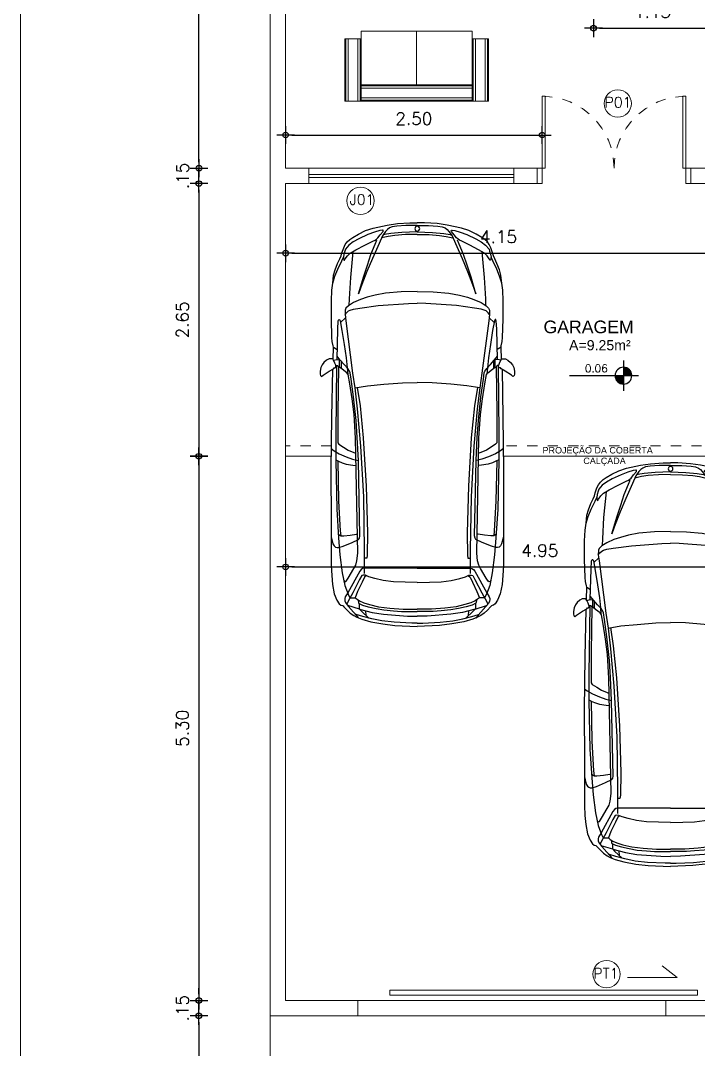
# Model space of a CAD drawing. Header units: millimetres. Extents: x 4595 to 4915, y 2085 to 2243.
# Drawn here: x 4638.89 to 4645.49, y 2152.09 to 2162.11 of the extents above; entities that cross this region are included whole.
import ezdxf

# ---------------------------------------------------------------- set-up
doc = ezdxf.new("R2010")
doc.units = ezdxf.units.MM
doc.header["$LTSCALE"] = 0.8
doc.linetypes.add('HIDDEN2', pattern=[0.1875, 0.125, -0.0625])
for name, color, linetype in [('02', 2, 'Continuous'), ('08', 8, 'Continuous'), ('DIVERSOS', 4, 'Continuous'), ('ESQUADRIAS', 3, 'Continuous'), ('JANELAS_EXTERNO', 1, 'Continuous'), ('JANELAS_INTERNO', 2, 'Continuous'), ('MOBIL-I', 251, 'Continuous'), ('PISO', 8, 'Continuous'), ('PORTAS', 3, 'Continuous'), ('PROJEÇÃO', 8, 'HIDDEN2'), ('TEXTO0', 7, 'Continuous'), ('TEXTO2', 3, 'Continuous'), ('TXT_0', 7, 'Continuous')]:
    doc.layers.add(name, color=color, linetype=linetype)
doc.styles.add('ADITIVOCAD', font='ROMANS.shx')
doc.styles.add('SANSSERIF', font='sas_____.pfb', dxfattribs={"height": 1})
doc.styles.get("Standard").update_dxf_attribs({"font": 'txt.shx', "height": 0.12})
doc.dimstyles.new('ESCALA50', dxfattribs={"dimtxt": 0.1, "dimasz": 0.06, "dimexe": 0.18, "dimexo": 0.06, "dimgap": 0.1, "dimtad": 1, "dimzin": 4, "dimdsep": 46, "dimtxsty": 'Standard', "dimblk1": 'BOLA', "dimblk2": 'BOLA', "dimsah": 1, "dimcen": -0.06, "dimse1": 1, "dimse2": 1, "dimclrd": 7, "dimclrt": 3, "dimadec": 0, "dimazin": 0, "dimtfac": 1, "dimtix": 1, "dimtmove": 0, "dimatfit": 3, "dimldrblk": 'BOLA', "dimfxl": 0, "dimtolj": 1, "dimtzin": 4, "dimarcsym": 0})

# ---------------------------------------------------------------- blocks, each defined once
blk = doc.blocks.new('top')
for points in [[(1325, 824), (1323, 846), (1324, 860), (1338, 884), (1359, 910), (1382, 927), (1410, 940), (1446, 947), (1473, 947), (1486, 944), (1493, 938), (1495, 932), (1484, 918), (1445, 857), (1421, 817), (1412, 810), (1411, 799), (1408, 796), (1399, 793), (1385, 795), (1367, 802), (1339, 815), (1325, 824)], [(586, 823), (509, 815), (457, 801), (396, 776), (351, 755), (321, 742), (291, 734), (244, 717), (212, 702), (186, 683), (163, 658), (142, 628), (109, 573), (76, 503), (52, 430), (22, 292), (8, 194), (0, 72), (0, 0)], [(1331, 820), (1211, 816), (1197, 819), (1155, 828), (1117, 832), (939, 837), (759, 837), (655, 833), (586, 823), (521, 802), (451, 774), (371, 736), (336, 719), (363, 715), (365, 710), (352, 701), (320, 681), (296, 654), (262, 597), (217, 511), (178, 434), (168, 410), (159, 397), (147, 383), (117, 360), (83, 332), (78, 331), (70, 333), (72, 340), (74, 366), (91, 417), (115, 482), (156, 570), (186, 623), (218, 666), (255, 699), (275, 705), (306, 715), (336, 719)], [(1211, 816), (1232, 780)], [(3058, 839), (3127, 822), (3147, 810), (3158, 797), (3163, 782), (3163, 764), (3150, 723), (3112, 633), (3083, 572), (3070, 563), (3049, 559), (2315, 574), (2089, 585), (1924, 596), (1693, 620), (1524, 645), (1461, 653), (1445, 659), (1418, 677), (1381, 712), (1336, 750), (1300, 781)], [(1339, 815), (1330, 782), (1333, 759)], [(1427, 826), (1890, 835), (2404, 841), (2914, 839), (3336, 839), (3434, 834), (3521, 826), (3612, 809), (3673, 783), (3711, 760), (3724, 744), (3727, 729), (3731, 722), (3739, 714), (3772, 684), (3801, 653), (3825, 619), (3841, 588), (3861, 540), (3886, 454), (3906, 337), (3920, 217), (3930, 0)], [(2199, 839), (2220, 811), (2249, 761), (2278, 693), (2300, 630), (2310, 590), (2315, 574)], [(668, 0), (671, 156), (684, 308), (704, 411), (725, 489), (747, 552), (777, 621), (808, 671), (832, 695), (849, 703), (894, 704), (953, 697), (1464, 630), (1608, 608), (1588, 484), (1572, 326), (1557, 144), (1555, 0)], [(894, 704), (875, 690), (858, 671), (849, 653), (840, 621), (830, 559), (806, 381), (785, 85), (783, 0)], [(924, 700), (970, 748)], [(1330, 782), (1035, 775), (956, 770), (941, 765), (941, 759), (955, 751), (1047, 734), (1186, 712), (1314, 694), (1411, 683)], [(1406, 759), (1326, 759)], [(1344, 743), (1417, 743)], [(1388, 788), (2056, 795), (2315, 795), (2787, 785), (3068, 766), (3233, 753), (3407, 731), (3532, 707), (3617, 674), (3651, 656), (3651, 606)], [(1388, 794), (1389, 778), (1393, 774), (1406, 768)], [(3484, 716), (3493, 709), (3495, 700), (3491, 692), (3459, 672), (3365, 617), (3333, 599), (3293, 588), (3218, 580), (2097, 601), (1867, 616), (1715, 634), (1569, 657), (1478, 674), (1460, 687), (1426, 732), (1406, 759), (1406, 768), (1844, 775), (2141, 774), (2157, 763), (2184, 720), (2214, 673), (2237, 618), (2244, 599)], [(2308, 795), (2322, 766), (2337, 732), (2349, 692), (2360, 627), (2363, 596)], [(2318, 775), (2711, 766), (2998, 750), (3047, 745)], [(3031, 768), (3042, 757), (3047, 745), (3047, 717), (3040, 655), (3032, 593), (3030, 584)], [(3362, 0), (3362, 515), (3367, 533), (3375, 547), (3393, 561), (3603, 677), (3643, 702), (3658, 707), (3668, 707), (3683, 705), (3706, 694), (3737, 669), (3790, 620), (3820, 594), (3839, 578), (3849, 569)], [(281, 628), (533, 652), (740, 664), (805, 666)], [(1411, 683), (1473, 678)], [(1608, 608), (1811, 585), (2174, 552), (2667, 524), (3185, 517), (3415, 517)], [(3501, 0), (3500, 118), (3495, 233), (3482, 331), (3462, 414), (3447, 471), (3432, 503), (3430, 528), (3433, 541), (3473, 562), (3603, 629), (3660, 661), (3698, 680), (3714, 688)], [(3436, 495), (3450, 514), (3498, 538), (3590, 581), (3651, 606), (3666, 587), (3682, 564), (3700, 522), (3718, 464), (3739, 378), (3753, 268), (3762, 138), (3762, 0)], [(3763, 563), (3728, 676)], [(3897, 0), (3897, 54), (3890, 224), (3877, 346), (3856, 444), (3834, 532), (3813, 595), (3810, 603)], [(25, 0), (26, 110), (32, 200), (39, 244), (50, 271), (64, 291), (83, 308), (127, 339), (200, 372), (347, 437), (475, 490), (601, 539), (692, 572), (528, 524), (412, 485), (308, 451), (207, 409), (169, 393)], [(1604, 586), (1782, 558), (2094, 526), (2563, 499), (3018, 486), (3236, 488), (3267, 493), (3267, 517)], [(3674, 576), (3698, 574), (3705, 571), (3722, 535), (3740, 478), (3755, 402), (3770, 327), (3779, 233), (3784, 155), (3784, 0)], [(3707, 566), (3748, 566), (3763, 563), (3781, 545), (3849, 473)], [(3763, 563), (3795, 440), (3812, 328), (3830, 96), (3832, 0)], [(3824, 499), (3779, 501)], [(88, 0), (93, 149), (103, 258), (114, 320), (119, 334)], [(114, 0), (115, 116), (122, 218), (132, 283), (147, 348)], [(586, -823), (509, -815), (457, -801), (396, -776), (351, -755), (321, -742), (291, -734), (244, -717), (212, -702), (186, -683), (163, -658), (142, -628), (109, -573), (76, -503), (52, -430), (22, -292), (8, -194), (0, -72), (0, 0)], [(25, 0), (26, -110), (32, -200), (39, -244), (50, -271), (64, -291), (83, -308), (127, -339), (200, -372), (347, -437), (475, -490), (601, -539), (692, -572), (528, -524), (412, -485), (308, -451), (207, -409), (169, -393)], [(88, 0), (93, -149), (103, -258), (114, -320), (119, -334)], [(114, 0), (115, -116), (122, -218), (132, -283), (147, -348)], [(668, 0), (671, -156), (684, -308), (704, -411), (725, -489), (747, -552), (777, -621), (808, -671), (832, -695), (849, -703), (894, -704), (953, -697), (1464, -630), (1608, -608), (1588, -484), (1572, -326), (1557, -144), (1555, 0)], [(894, -704), (875, -690), (858, -671), (849, -653), (840, -621), (830, -559), (806, -381), (785, -85), (783, 0)], [(1427, -826), (1890, -835), (2404, -841), (2914, -839), (3336, -839), (3434, -834), (3521, -826), (3612, -809), (3673, -783), (3711, -760), (3724, -744), (3727, -729), (3731, -722), (3739, -714), (3772, -684), (3801, -653), (3825, -619), (3841, -588), (3861, -540), (3886, -454), (3906, -337), (3920, -217), (3930, 0)], [(3362, 0), (3362, -515), (3367, -533), (3375, -547), (3393, -561), (3603, -677), (3643, -702), (3658, -707), (3668, -707), (3683, -705), (3706, -694), (3737, -669), (3790, -620), (3820, -594), (3839, -578), (3849, -569)], [(3501, 0), (3500, -118), (3495, -233), (3482, -331), (3462, -414), (3447, -471), (3432, -503), (3430, -528), (3433, -541), (3473, -562), (3603, -629), (3660, -661), (3698, -680), (3714, -688)], [(3436, -495), (3450, -514), (3498, -538), (3590, -581), (3651, -606), (3666, -587), (3682, -564), (3700, -522), (3718, -464), (3739, -378), (3753, -268), (3762, -138), (3762, 0)], [(3674, -576), (3698, -574), (3705, -571), (3722, -535), (3740, -478), (3755, -402), (3770, -327), (3779, -233), (3784, -155), (3784, 0)], [(3763, -563), (3795, -440), (3812, -328), (3830, -96), (3832, 0)], [(3897, 0), (3897, -54), (3890, -224), (3877, -346), (3856, -444), (3834, -532), (3813, -595), (3810, -603)], [(1331, -820), (1211, -816), (1197, -819), (1155, -828), (1117, -832), (939, -837), (759, -837), (655, -833), (586, -823), (521, -802), (451, -774), (371, -736), (336, -719), (363, -715), (365, -710), (352, -701), (320, -681), (296, -654), (262, -597), (217, -511), (178, -434), (168, -410), (159, -397), (147, -383), (117, -360), (83, -332), (78, -331), (70, -333), (72, -340), (74, -366), (91, -417), (115, -482), (156, -570), (186, -623), (218, -666), (255, -699), (275, -705), (306, -715), (336, -719)], [(1604, -586), (1782, -558), (2094, -526), (2563, -499), (3018, -486), (3236, -488), (3267, -493), (3267, -517)], [(3707, -566), (3748, -566), (3763, -563), (3781, -545), (3849, -473)], [(3824, -499), (3779, -501)], [(3058, -839), (3127, -822), (3147, -810), (3158, -797), (3163, -782), (3163, -764), (3150, -723), (3112, -633), (3083, -572), (3070, -563), (3049, -559), (2315, -574), (2089, -585), (1924, -596), (1693, -620), (1524, -645), (1461, -653), (1445, -659), (1418, -677), (1381, -712), (1336, -750), (1300, -781)], [(3484, -716), (3493, -709), (3495, -700), (3491, -692), (3459, -672), (3365, -617), (3333, -599), (3293, -588), (3218, -580), (2097, -601), (1867, -616), (1715, -634), (1569, -657), (1478, -674), (1460, -687), (1426, -732), (1406, -759), (1406, -768), (1844, -775), (2141, -774), (2157, -763), (2184, -720), (2214, -673), (2237, -618), (2244, -599)], [(1608, -608), (1811, -585), (2174, -552), (2667, -524), (3185, -517), (3415, -517)], [(2199, -839), (2220, -811), (2249, -761), (2278, -693), (2300, -630), (2310, -590), (2315, -574)], [(2308, -795), (2322, -766), (2337, -732), (2349, -692), (2360, -627), (2363, -596)], [(3031, -768), (3042, -757), (3047, -745), (3047, -717), (3040, -655), (3032, -593), (3030, -584)], [(3763, -563), (3728, -676)], [(281, -628), (533, -652), (740, -664), (805, -666)], [(924, -700), (970, -748)], [(1330, -782), (1035, -775), (956, -770), (941, -765), (941, -759), (955, -751), (1047, -734), (1186, -712), (1314, -694), (1411, -683)], [(1388, -788), (2056, -795), (2315, -795), (2787, -785), (3068, -766), (3233, -753), (3407, -731), (3532, -707), (3617, -674), (3651, -656), (3651, -606)], [(1411, -683), (1473, -678)], [(1211, -816), (1232, -780)], [(1325, -824), (1323, -846), (1324, -860), (1338, -884), (1359, -910), (1382, -927), (1410, -940), (1446, -947), (1473, -947), (1486, -944), (1493, -938), (1495, -932), (1484, -918), (1445, -857), (1421, -817), (1412, -810), (1411, -799), (1408, -796), (1399, -793), (1385, -795), (1367, -802), (1339, -815), (1325, -824)], [(1406, -759), (1326, -759)], [(1339, -815), (1330, -782), (1333, -759)], [(1344, -743), (1417, -743)], [(1388, -794), (1389, -778), (1393, -774), (1406, -768)], [(2318, -775), (2711, -766), (2998, -750), (3047, -745)]]:
    blk.add_lwpolyline(points)
for start, end in [(0, 180), (180, 0)]:
    blk.add_arc((57, 0), 23.5, start, end)
blk = doc.blocks.new('fiat')
at = {"color": 1}
blk.add_blockref('top', (0, 0), dxfattribs=at)
blk = doc.blocks.new('BOLA')
for p, q in [((-1.44, 0), (1.44, 0)), ((0, -1.44), (0, 1.44))]:
    blk.add_line(p, q)
blk.add_circle((0, 0), 0.452)
blk = doc.blocks.new('*D798')
at = {"layer": '02', "color": 7, "lineweight": -2, "transparency": 16777216}
blk.add_line((4641.53, 2159.845), (4645.56, 2159.845), dxfattribs=at)
at = {"layer": 'Defpoints', "color": 0, "transparency": 16777216}
for p in [(4641.47, 2160.673), (4645.62, 2160.673), (4645.62, 2159.845)]:
    blk.add_point(p, dxfattribs=at)
at = {"layer": '02', "color": 7, "lineweight": -2, "transparency": 16777216, "xscale": 0.06, "yscale": 0.06, "zscale": 0.06, "rotation": 180}
blk.add_blockref('BOLA', (4641.47, 2159.845), dxfattribs=at)
at = {"layer": '02', "color": 7, "lineweight": -2, "transparency": 16777216, "xscale": 0.06, "yscale": 0.06, "zscale": 0.06}
blk.add_blockref('BOLA', (4645.62, 2159.845), dxfattribs=at)
at = {"layer": '02', "color": 3, "lineweight": 13, "transparency": 16777216, "insert": (4643.545, 2160.005), "char_height": 0.12, "attachment_point": 5}
blk.add_mtext('\\A1;4.15', dxfattribs=at)
blk = doc.blocks.new('*D799')
at = {"layer": '02', "color": 7, "lineweight": -2, "transparency": 16777216}
blk.add_line((4644.53, 2162.037), (4645.56, 2162.037), dxfattribs=at)
at = {"layer": 'Defpoints', "color": 0, "transparency": 16777216}
for p in [(4644.47, 2162.423), (4645.62, 2162.423), (4645.62, 2162.037)]:
    blk.add_point(p, dxfattribs=at)
at = {"layer": '02', "color": 7, "lineweight": -2, "transparency": 16777216, "xscale": 0.06, "yscale": 0.06, "zscale": 0.06, "rotation": 180}
blk.add_blockref('BOLA', (4644.47, 2162.037), dxfattribs=at)
at = {"layer": '02', "color": 7, "lineweight": -2, "transparency": 16777216, "xscale": 0.06, "yscale": 0.06, "zscale": 0.06}
blk.add_blockref('BOLA', (4645.62, 2162.037), dxfattribs=at)
at = {"layer": '02', "color": 3, "lineweight": 13, "transparency": 16777216, "insert": (4645.045, 2162.197), "char_height": 0.12, "attachment_point": 5}
blk.add_mtext('\\A1;1.15', dxfattribs=at)
blk = doc.blocks.new('*D806')
at = {"layer": '02', "color": 7, "lineweight": -2, "transparency": 16777216}
blk.add_line((4641.53, 2156.79), (4646.364, 2156.79), dxfattribs=at)
at = {"layer": 'Defpoints', "color": 0, "transparency": 16777216}
for p in [(4641.47, 2158.013), (4646.424, 2157.213), (4646.424, 2156.79)]:
    blk.add_point(p, dxfattribs=at)
at = {"layer": '02', "color": 7, "lineweight": -2, "transparency": 16777216, "xscale": 0.06, "yscale": 0.06, "zscale": 0.06, "rotation": 180}
blk.add_blockref('BOLA', (4641.47, 2156.79), dxfattribs=at)
at = {"layer": '02', "color": 7, "lineweight": -2, "transparency": 16777216, "xscale": 0.06, "yscale": 0.06, "zscale": 0.06}
blk.add_blockref('BOLA', (4646.424, 2156.79), dxfattribs=at)
at = {"layer": '02', "color": 3, "lineweight": 13, "transparency": 16777216, "insert": (4643.947, 2156.95), "char_height": 0.12, "attachment_point": 5}
blk.add_mtext('\\A1;4.95', dxfattribs=at)
blk = doc.blocks.new('*D814')
at = {"layer": '02', "color": 7, "lineweight": -2, "transparency": 16777216}
blk.add_line((4641.53, 2160.996), (4643.91, 2160.996), dxfattribs=at)
at = {"layer": 'Defpoints', "color": 0, "transparency": 16777216}
for p in [(4643.97, 2160.996), (4641.47, 2160.673), (4643.97, 2160.673)]:
    blk.add_point(p, dxfattribs=at)
at = {"layer": '02', "color": 7, "lineweight": -2, "transparency": 16777216, "xscale": 0.06, "yscale": 0.06, "zscale": 0.06, "rotation": 180}
blk.add_blockref('BOLA', (4641.47, 2160.996), dxfattribs=at)
at = {"layer": '02', "color": 7, "lineweight": -2, "transparency": 16777216, "xscale": 0.06, "yscale": 0.06, "zscale": 0.06}
blk.add_blockref('BOLA', (4643.97, 2160.996), dxfattribs=at)
at = {"layer": '02', "color": 3, "lineweight": 13, "transparency": 16777216, "insert": (4642.72, 2161.156), "char_height": 0.12, "attachment_point": 5}
blk.add_mtext('\\A1;2.50', dxfattribs=at)
blk = doc.blocks.new('*D818')
at = {"layer": '02', "color": 7, "lineweight": -2, "transparency": 16777216}
blk.add_line((4644.41, 2164.793), (4641.534, 2164.793), dxfattribs=at)
at = {"layer": 'Defpoints', "color": 0, "transparency": 16777216}
for p in [(4644.47, 2166.03), (4641.474, 2164.793), (4641.474, 2159.884)]:
    blk.add_point(p, dxfattribs=at)
at = {"layer": '02', "color": 7, "lineweight": -2, "transparency": 16777216, "xscale": 0.06, "yscale": 0.06, "zscale": 0.06, "rotation": 180}
blk.add_blockref('BOLA', (4641.474, 2164.793), dxfattribs=at)
at = {"layer": '02', "color": 7, "lineweight": -2, "transparency": 16777216, "xscale": 0.06, "yscale": 0.06, "zscale": 0.06}
blk.add_blockref('BOLA', (4644.47, 2164.793), dxfattribs=at)
at = {"layer": '02', "color": 3, "lineweight": 13, "transparency": 16777216, "insert": (4642.972, 2164.953), "char_height": 0.12, "attachment_point": 5}
blk.add_mtext('\\A1;3.00', dxfattribs=at)
blk = doc.blocks.new('*D828')
at = {"layer": 'Defpoints', "color": 0, "transparency": 16777216}
for p in [(4645.369, 2160.523), (4640.625, 2157.868), (4645.824, 2157.868)]:
    blk.add_point(p, dxfattribs=at)
at = {"layer": 'PORTAS', "color": 7, "lineweight": -2, "transparency": 16777216}
blk.add_line((4640.625, 2160.463), (4640.625, 2157.928), dxfattribs=at)
at = {"layer": 'PORTAS', "color": 7, "lineweight": -2, "transparency": 16777216, "xscale": 0.06, "yscale": 0.06, "zscale": 0.06}
for p, rotation in [((4640.625, 2160.523), 90), ((4640.625, 2157.868), 270)]:
    blk.add_blockref('BOLA', p, dxfattribs=dict(at, rotation=rotation))
at = {"layer": 'PORTAS', "color": 3, "lineweight": 13, "transparency": 16777216, "insert": (4640.465, 2159.196), "char_height": 0.12, "attachment_point": 5, "rotation": 90}
blk.add_mtext('\\A1;2.65', dxfattribs=at)
blk = doc.blocks.new('*D829')
at = {"layer": 'Defpoints', "color": 0, "transparency": 16777216}
for p in [(4640.626, 2166.818), (4644.47, 2166.818), (4645.62, 2160.673)]:
    blk.add_point(p, dxfattribs=at)
at = {"layer": 'PORTAS', "color": 7, "lineweight": -2, "transparency": 16777216}
blk.add_line((4640.626, 2160.733), (4640.626, 2166.758), dxfattribs=at)
at = {"layer": 'PORTAS', "color": 7, "lineweight": -2, "transparency": 16777216, "xscale": 0.06, "yscale": 0.06, "zscale": 0.06}
for p, rotation in [((4640.626, 2166.818), 90), ((4640.626, 2160.673), 270)]:
    blk.add_blockref('BOLA', p, dxfattribs=dict(at, rotation=rotation))
at = {"layer": 'PORTAS', "color": 3, "lineweight": 13, "transparency": 16777216, "insert": (4640.466, 2163.746), "char_height": 0.12, "attachment_point": 5, "rotation": 90}
blk.add_mtext('\\A1;6.15', dxfattribs=at)
blk = doc.blocks.new('Adc_nivelpl')
h = blk.add_hatch()
h.set_pattern_fill('_U', color=256, scale=0.005, angle=45, style=0, double=1)
h.set_pattern_definition([(45, (-5.8772514, -3.5161936), (-0.003535534, 0.003535534), []), (135, (-5.8772514, -3.5161936), (-0.003535534, -0.003535534), [])])
h.paths.add_polyline_path([(0.195, -0.087, 0.414214), (0.087, -0.195), (0.195, -0.195)])
h.paths.add_polyline_path([(0.195, -0.195), (0.195, -0.304, 0.414214), (0.304, -0.195)])
for p, q in [((0.195, 0), (0.195, -0.391)), ((0.896, -0.195), (0, -0.195))]:
    blk.add_line(p, q)
blk.add_circle((0.195, -0.195), 0.109)
at = {"flags": 8}
blk.add_attdef('NIVEL', (0.364, -0.15), '', height=0.1, dxfattribs=at)
blk = doc.blocks.new('*D841')
at = {"layer": 'Defpoints', "color": 0, "linetype": 'ByBlock', "transparency": 16777216}
for p in [(4641.189, 2152.418), (4640.625, 2150.418), (4641.189, 2150.418)]:
    blk.add_point(p, dxfattribs=at)
at = {"layer": 'TEXTO0', "color": 7, "linetype": 'ByBlock', "lineweight": -2, "transparency": 16777216}
blk.add_line((4640.625, 2152.358), (4640.625, 2150.478), dxfattribs=at)
at = {"layer": 'TEXTO0', "color": 7, "linetype": 'ByBlock', "lineweight": -2, "transparency": 16777216, "xscale": 0.06, "yscale": 0.06, "zscale": 0.06}
for p, rotation in [((4640.625, 2152.418), 90), ((4640.625, 2150.418), 270)]:
    blk.add_blockref('BOLA', p, dxfattribs=dict(at, rotation=rotation))
at = {"layer": 'TEXTO0', "color": 3, "linetype": 'ByBlock', "lineweight": 13, "transparency": 16777216, "insert": (4640.465, 2151.418), "char_height": 0.12, "attachment_point": 5, "rotation": 90}
blk.add_mtext('\\A1;2.00', dxfattribs=at)
blk = doc.blocks.new('*D932')
at = {"layer": 'Defpoints', "color": 0, "transparency": 16777216}
for p in [(4641.339, 2157.868), (4640.625, 2152.568), (4641.339, 2152.568)]:
    blk.add_point(p, dxfattribs=at)
at = {"layer": 'PORTAS', "color": 7, "lineweight": -2, "transparency": 16777216}
blk.add_line((4640.625, 2157.808), (4640.625, 2152.628), dxfattribs=at)
at = {"layer": 'PORTAS', "color": 7, "lineweight": -2, "transparency": 16777216, "xscale": 0.06, "yscale": 0.06, "zscale": 0.06}
for p, rotation in [((4640.625, 2157.868), 90), ((4640.625, 2152.568), 270)]:
    blk.add_blockref('BOLA', p, dxfattribs=dict(at, rotation=rotation))
at = {"layer": 'PORTAS', "color": 3, "lineweight": 13, "transparency": 16777216, "insert": (4640.465, 2155.218), "char_height": 0.12, "attachment_point": 5, "rotation": 90}
blk.add_mtext('\\A1;5.30', dxfattribs=at)
blk = doc.blocks.new('*D933')
at = {"layer": 'Defpoints', "color": 0, "transparency": 16777216}
for p in [(4640.626, 2160.673), (4641.47, 2160.673), (4641.47, 2160.523)]:
    blk.add_point(p, dxfattribs=at)
at = {"layer": 'PORTAS', "color": 7, "lineweight": -2, "transparency": 16777216}
for p, q in [((4640.626, 2160.733), (4640.626, 2160.793)), ((4640.626, 2160.523), (4640.626, 2160.673)), ((4640.626, 2160.463), (4640.626, 2160.403))]:
    blk.add_line(p, q, dxfattribs=at)
at = {"layer": 'PORTAS', "color": 7, "lineweight": -2, "transparency": 16777216, "xscale": 0.06, "yscale": 0.06, "zscale": 0.06}
for p, rotation in [((4640.626, 2160.673), 270), ((4640.626, 2160.523), 90)]:
    blk.add_blockref('BOLA', p, dxfattribs=dict(at, rotation=rotation))
at = {"layer": 'PORTAS', "color": 3, "lineweight": 13, "transparency": 16777216, "insert": (4640.466, 2160.598), "char_height": 0.12, "attachment_point": 5, "rotation": 90}
blk.add_mtext('\\A1;.15', dxfattribs=at)
blk = doc.blocks.new('*D934')
at = {"layer": 'Defpoints', "color": 0, "transparency": 16777216}
for p in [(4640.625, 2152.568), (4641.32, 2152.568), (4641.32, 2152.418)]:
    blk.add_point(p, dxfattribs=at)
at = {"layer": 'PORTAS', "color": 7, "lineweight": -2, "transparency": 16777216}
for p, q in [((4640.625, 2152.628), (4640.625, 2152.688)), ((4640.625, 2152.418), (4640.625, 2152.568)), ((4640.625, 2152.358), (4640.625, 2152.298))]:
    blk.add_line(p, q, dxfattribs=at)
at = {"layer": 'PORTAS', "color": 7, "lineweight": -2, "transparency": 16777216, "xscale": 0.06, "yscale": 0.06, "zscale": 0.06}
for p, rotation in [((4640.625, 2152.568), 270), ((4640.625, 2152.418), 90)]:
    blk.add_blockref('BOLA', p, dxfattribs=dict(at, rotation=rotation))
at = {"layer": 'PORTAS', "color": 3, "lineweight": 13, "transparency": 16777216, "insert": (4640.465, 2152.493), "char_height": 0.12, "attachment_point": 5, "rotation": 90}
blk.add_mtext('\\A1;.15', dxfattribs=at)

msp = doc.modelspace()

# ---------------------------------------------------------------- linework, layer by layer
at = {"layer": '02', "color": 0, "lineweight": 13}
for p, q in [((4641.32, 2177.418), (4641.32, 2152.418)), ((4641.47, 2174.268), (4641.47, 2160.673)), ((4641.695, 2160.673), (4641.47, 2160.673)), ((4641.695, 2160.673), (4641.695, 2160.523)), ((4643.92, 2160.673), (4643.695, 2160.673)), ((4643.695, 2160.673), (4643.695, 2160.523)), ((4643.92, 2160.673), (4643.92, 2160.523)), ((4645.62, 2160.673), (4645.42, 2160.673)), ((4645.42, 2160.673), (4645.42, 2160.523)), ((4641.47, 2160.523), (4641.47, 2152.568)), ((4641.695, 2160.523), (4641.47, 2160.523)), ((4643.92, 2160.523), (4643.695, 2160.523)), ((4645.62, 2160.523), (4645.42, 2160.523)), ((4641.47, 2152.568), (4649.17, 2152.568)), ((4641.32, 2152.418), (4649.32, 2152.418))]:
    msp.add_line(p, q, dxfattribs=at)
at = {"layer": '08', "color": 0, "lineweight": 13}
for p, q in [((4642.174, 2152.569), (4645.224, 2152.569)), ((4645.224, 2152.419), (4642.174, 2152.419))]:
    msp.add_line(p, q, dxfattribs=at)
at = {"layer": 'ESQUADRIAS', "color": 0, "lineweight": 13}
for p, q in [((4645.284, 2152.792), (4645.139, 2152.906)), ((4644.801, 2152.792), (4645.284, 2152.792)), ((4642.485, 2152.669), (4645.485, 2152.669)), ((4642.485, 2152.619), (4642.485, 2152.669)), ((4645.485, 2152.619), (4642.485, 2152.619)), ((4645.485, 2152.669), (4645.485, 2152.619))]:
    msp.add_line(p, q, dxfattribs=at)
for points in [[(4642.124, 2152.569), (4642.174, 2152.569), (4642.174, 2152.419), (4642.124, 2152.419)], [(4645.224, 2152.569), (4645.174, 2152.569), (4645.174, 2152.419), (4645.224, 2152.419)]]:
    msp.add_lwpolyline(points, dxfattribs=at)
at = {"layer": 'JANELAS_EXTERNO', "color": 0, "lineweight": 13}
for p, q in [((4643.695, 2160.673), (4641.695, 2160.673)), ((4643.695, 2160.523), (4641.695, 2160.523))]:
    msp.add_line(p, q, dxfattribs=at)
at = {"layer": 'JANELAS_INTERNO', "color": 0, "lineweight": 13}
for p, q in [((4643.695, 2160.613), (4641.695, 2160.613)), ((4643.695, 2160.583), (4641.695, 2160.583))]:
    msp.add_line(p, q, dxfattribs=at)
at = {"layer": 'MOBIL-I', "color": 0, "lineweight": 13}
for p, q in [((4642.047, 2161.325), (4642.047, 2161.934)), ((4642.047, 2161.934), (4642.207, 2161.934)), ((4642.058, 2161.325), (4642.058, 2161.934)), ((4642.079, 2161.325), (4642.079, 2161.934)), ((4642.175, 2161.325), (4642.175, 2161.934)), ((4642.197, 2161.325), (4642.197, 2161.934)), ((4642.207, 2161.325), (4642.207, 2162.009)), ((4642.207, 2162.009), (4643.287, 2162.009)), ((4642.747, 2161.485), (4642.747, 2162.009)), ((4643.287, 2162.009), (4643.287, 2161.325)), ((4643.287, 2161.934), (4643.447, 2161.934)), ((4643.297, 2161.934), (4643.297, 2161.325)), ((4643.319, 2161.934), (4643.319, 2161.325)), ((4643.415, 2161.934), (4643.415, 2161.325)), ((4643.436, 2161.934), (4643.436, 2161.325)), ((4643.447, 2161.934), (4643.447, 2161.325)), ((4643.287, 2161.485), (4642.207, 2161.485)), ((4643.287, 2161.475), (4642.207, 2161.475)), ((4643.287, 2161.453), (4642.207, 2161.453)), ((4643.447, 2161.325), (4642.047, 2161.325)), ((4643.287, 2161.357), (4642.207, 2161.357)), ((4643.287, 2161.336), (4642.207, 2161.336))]:
    msp.add_line(p, q, dxfattribs=at)
at = {"layer": 'PISO', "color": 0, "lineweight": 13}
msp.add_line((4641.32, 2152.418), (4641.32, 2150.418), dxfattribs=at)
for centre in [(4644.706, 2161.303), (4642.2, 2160.356), (4644.598, 2152.825)]:
    msp.add_circle(centre, 0.133, dxfattribs=at)
at = {"layer": 'PORTAS', "color": 0, "linetype": 'HIDDEN2', "lineweight": 13}
for p, q in [((4641.915, 2157.968), (4641.47, 2157.968)), ((4645.924, 2157.968), (4643.592, 2157.968))]:
    msp.add_line(p, q, dxfattribs=at)
at = {"layer": 'PORTAS', "color": 0, "lineweight": 13}
for p, q in [((4641.913, 2157.868), (4641.47, 2157.868)), ((4645.824, 2157.868), (4643.593, 2157.868))]:
    msp.add_line(p, q, dxfattribs=at)
for points in [[(4643.97, 2160.673), (4643.97, 2161.373), (4644, 2161.373), (4644, 2160.673)], [(4645.37, 2160.673), (4645.37, 2161.373), (4645.34, 2161.373), (4645.34, 2160.673)]]:
    msp.add_lwpolyline(points, close=True, dxfattribs=at)
for points in [[(4643.92, 2160.673), (4643.97, 2160.673), (4643.97, 2160.523), (4643.92, 2160.523)], [(4645.42, 2160.673), (4645.37, 2160.673), (4645.37, 2160.523), (4645.42, 2160.523)]]:
    msp.add_lwpolyline(points, dxfattribs=at)
at = {"layer": 'PROJEÇÃO', "color": 0, "lineweight": 13}
for centre, start, end in [((4643.97, 2160.673), 0, 90), ((4645.37, 2160.673), 90, 180)]:
    msp.add_arc(centre, 0.7, start, end, dxfattribs=at)
at = {"layer": 'TEXTO0', "color": 0, "linetype": 'ByBlock', "lineweight": 13}
msp.add_line((4638.888, 2179.07), (4638.888, 2145.156), dxfattribs=at)

# ---------------------------------------------------------------- block references
at = {"layer": 'DIVERSOS', "color": 0, "lineweight": 13, "xscale": 0.001000000000203727, "yscale": 0.001000000000203727, "zscale": 0.001000000000203727, "rotation": 270}
for p in [(4642.753, 2160.141), (4645.221, 2157.803)]:
    msp.add_blockref('fiat', p, dxfattribs=at)
at = {"layer": 'TXT_0', "color": 0, "lineweight": 13}
ref = msp.add_blockref('Adc_nivelpl', (4644.908, 2158.799), dxfattribs=dict(at, xscale=-0.75, yscale=0.75, zscale=0.75))
ref.add_attrib('NIVEL', '0.06', (4644.385, 2158.686), dxfattribs={"height": 0.075, "style": 'ADITIVOCAD', "flags": 8})

# ---------------------------------------------------------------- texts
at = {"layer": 'DIVERSOS', "color": 0, "lineweight": 13, "char_height": 0.1011, "width": 0.37308}
for s, insert, attachment_point in [('{\\C3;P01}', (4644.842, 2161.365), 3), ('{\\C3;J01}', (4642.336, 2160.418), 3), ('{\\C3;PT1}', (4644.468, 2152.882), 1)]:
    msp.add_mtext(s, dxfattribs=dict(at, insert=insert, attachment_point=attachment_point))
at = {"layer": 'PISO', "color": 0, "lineweight": 13, "style": 'SANSSERIF'}
for s, p in [('PROJEÇÃO DA COBERTA', (4643.974, 2157.895)), ('CALÇADA', (4644.371, 2157.792))]:
    msp.add_text(s, height=0.0626, dxfattribs=at).set_placement(p)
at = {"layer": 'TEXTO2', "color": 0, "lineweight": 13, "style": 'SANSSERIF'}
msp.add_text('GARAGEM', height=0.1231, dxfattribs=at).set_placement((4643.983, 2159.066))
at = {"layer": 'TXT_0', "color": 0, "lineweight": 13, "style": 'SANSSERIF'}
msp.add_text('A=9.25m²', height=0.0985, dxfattribs=at).set_placement((4644.232, 2158.9))

# ---------------------------------------------------------------- dimensions: what is measured, and where the dimension line sits
at = {"layer": '02', "color": 0, "lineweight": 13}
for base, p1, p2, picture, middle in [((4641.474, 2164.793), (4644.47, 2166.03), (4641.474, 2159.884), '*D818', (4642.972, 2164.953)), ((4645.62, 2162.037), (4644.47, 2162.423), (4645.62, 2162.423), '*D799', (4645.045, 2162.197)), ((4643.97, 2160.996), (4641.47, 2160.673), (4643.97, 2160.673), '*D814', (4642.72, 2161.156)), ((4645.62, 2159.845), (4641.47, 2160.673), (4645.62, 2160.673), '*D798', (4643.545, 2160.005)), ((4646.424, 2156.79), (4641.47, 2158.013), (4646.424, 2157.213), '*D806', (4643.947, 2156.95))]:
    dim = msp.add_linear_dim(base=base, p1=p1, p2=p2, dimstyle='ESCALA50', override={"dimfxl": 0.18}, dxfattribs=at)
    dim.commit()
    dim.dimension.update_dxf_attribs({"geometry": picture, "text_midpoint": middle})
at = {"layer": 'PORTAS', "color": 0, "lineweight": 13}
for base, p1, p2, picture, middle in [((4640.6261, 2166.8184), (4645.6201, 2160.6729), (4644.4696, 2166.8184), '*D829', (4640.4661, 2163.7456)), ((4640.626, 2160.673), (4641.47, 2160.523), (4641.47, 2160.673), '*D933', (4640.466, 2160.598)), ((4640.6255, 2157.8684), (4645.3689, 2160.5229), (4645.8237, 2157.8684), '*D828', (4640.4655, 2159.1956)), ((4640.625, 2152.568), (4641.339, 2157.868), (4641.339, 2152.568), '*D932', (4640.465, 2155.218)), ((4640.625, 2152.568), (4641.32, 2152.418), (4641.32, 2152.568), '*D934', (4640.465, 2152.493))]:
    dim = msp.add_linear_dim(base=base, p1=p1, p2=p2, angle=90, dimstyle='ESCALA50', override={"dimfxl": 0.18}, dxfattribs=at)
    dim.commit()
    dim.dimension.update_dxf_attribs({"geometry": picture, "text_midpoint": middle})
at = {"layer": 'TEXTO0', "color": 0, "linetype": 'ByBlock', "lineweight": 13}
dim = msp.add_linear_dim(base=(4640.625, 2150.418), p1=(4641.189, 2152.418), p2=(4641.189, 2150.418), angle=90, dimstyle='ESCALA50', override={"dimfxl": 0.18}, dxfattribs=at)
dim.commit()
dim.dimension.update_dxf_attribs({"geometry": '*D841', "text_midpoint": (4640.465, 2151.418)})

doc.saveas('drawing.dxf')
